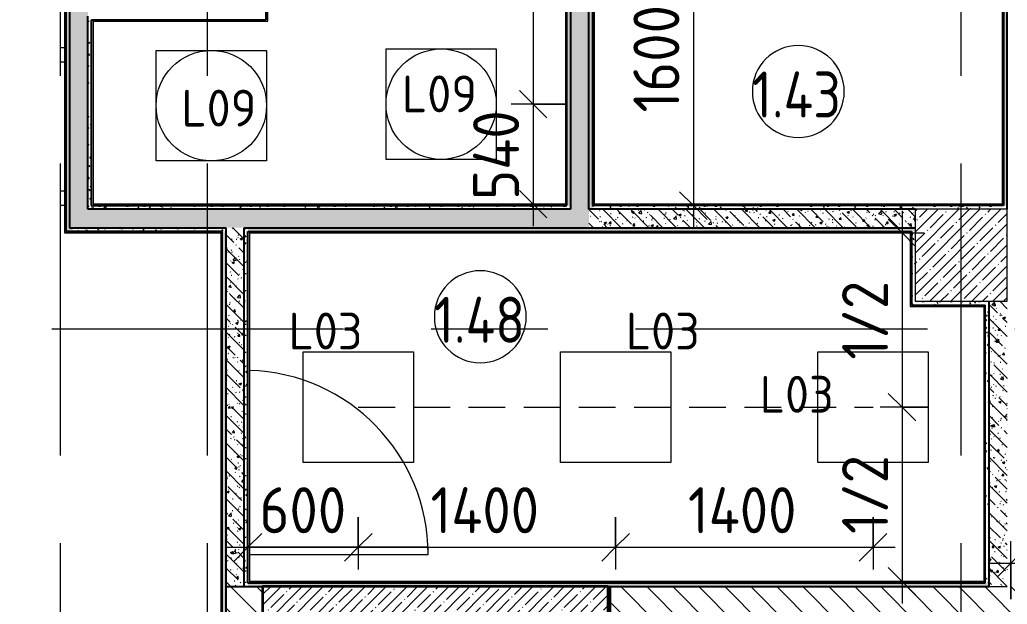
# Model space of a CAD drawing. Header units: millimetres. Extents: x 35802 to 233035, y -8553 to 29000.
# Drawn here: x 65439 to 70810, y 13504 to 16680 of the extents above; entities that cross this region are included whole.
import ezdxf

# ---------------------------------------------------------------- set-up
doc = ezdxf.new("R2010")
doc.units = ezdxf.units.MM
doc.linetypes.add('ADSK_Штрих_ш2 п1', pattern=[300, 200, -100])
doc.linetypes.add('Осевая', pattern=[3175, 635, -476.25, 1587.5, -476.25])
for name, color, linetype, lineweight in [('A-ANNO-DIMS', 7, 'Continuous', 9), ('A-ANNO-DIMS-100', 7, 'Continuous', 9), ('A-ANNO-NOTE', 7, 'Continuous', 9), ('A-AREA-IDEN', 7, 'Continuous', 9), ('A-DETL-1', 7, 'ADSK_Штрих_ш2 п1', 9), ('A-DOOR', 7, 'Continuous', 9), ('A-DOOR-1', 7, 'Continuous', 13), ('A-WALL', 7, 'Continuous', 9), ('E-LITE-EQPM-IDEN', 7, 'Continuous', 9), ('I-WALL', 7, 'Continuous', 9), ('S-COLS', 7, 'Continuous', 9), ('Оси-2', 7, 'Осевая', 9)]:
    doc.layers.add(name, color=color, linetype=linetype, lineweight=lineweight)
for name, color, linetype, lineweight, true_color in [('A-WALL-1', 7, 'Continuous', 35, 0x3c3c3c), ('A-WALL-2', 7, 'Continuous', 25, 0x3c3c3c), ('A-WALL-FNSH-2', 7, 'Continuous', 13, 0x3c3c3c)]:
    doc.layers.add(name, color=color, linetype=linetype, lineweight=lineweight, true_color=true_color)
doc.styles.add('GOST Common', font='GOST_Common.ttf', dxfattribs={"height": 200})
doc.styles.add('GOST Common_1', font='GOST_Common.ttf', dxfattribs={"width": 0.9, "height": 250})
doc.styles.add('ISOCPEUR', font='isocpeur.ttf', dxfattribs={"width": 0.9, "height": 250})
doc.dimstyles.new('ISO-2_5_0_9К_БОЛЬШОЙ', dxfattribs={"dimscale": 304.8, "dimtxt": 248.995294, "dimasz": 0.492126, "dimexe": 0.393701, "dimexo": 0.984252, "dimgap": 0, "dimtad": 1, "dimdec": 0, "dimrnd": 10, "dimzin": 0, "dimdsep": 46, "dimtxsty": 'ISOCPEUR', "dimblk1": 'OBLIQUE', "dimblk2": 'OBLIQUE', "dimsah": 1, "dimcen": 0.09, "dimdle": 0.393701, "dimazin": 0, "dimtfac": 1, "dimtdec": 4, "dimtix": 1, "dimtmove": 0, "dimatfit": 3, "dimfxl": 1, "dimtvp": 1, "dimtolj": 1, "dimtzin": 0, "dimarcsym": 2})
doc.dimstyles.new('ISO-2_5_0_9К_БОЛЬШОЙ_3', dxfattribs={"dimscale": 304.8, "dimtxt": 248.995294, "dimasz": 0.492126, "dimexe": 0.393701, "dimexo": 0.984252, "dimgap": 0, "dimtad": 1, "dimdec": 0, "dimrnd": 10, "dimzin": 0, "dimdsep": 46, "dimtxsty": 'ISOCPEUR', "dimblk1": 'OBLIQUE', "dimblk2": 'OBLIQUE', "dimsah": 1, "dimcen": 0.09, "dimdle": 0.393701, "dimazin": 0, "dimtfac": 1, "dimtdec": 4, "dimtix": 1, "dimtmove": 0, "dimatfit": 3, "dimfxl": 1, "dimtvp": 1, "dimtolj": 1, "dimtzin": 0, "dimarcsym": 2})
pattern_1 = [(135, (0, 0), (-75.43415, -75.43415), [106.68, -17.78, 3.556, -17.78]), (135, (0, 75.39), (-75.43415, -75.43415), []), (50, (0, 0), (127.52922, -11.15758), [13.335, -146.685]), (355, (0, 0), (-24.66966, 133.74002), [10.668, -117.348]), (100.451, (10.63, -0.93), (102.85973, 122.58178), [11.333, -124.663]), (46.184, (0, 35.56), (189.75516, -29.43036), [20.002, -220.027]), (96.636, (15.81, 33.1), (166.1822, 173.1996), [17, -186.995]), (351.184, (0, 35.56), (166.18393, 173.1976), [16.002, -176.022]), (21, (17.78, 26.67), (106.13027, -71.58603), [13.335, -146.685]), (326, (17.78, 26.67), (43.26188, 128.93175), [10.668, -117.348]), (71.451, (26.62, 20.7), (149.39198, 57.34505), [11.333, -124.663]), (37.5, (0, 0), (2.162228, 59.188357), [3.353, -112.573, 3.353, -115.773, -117.792]), (37.5, (0, 0), (2.162228, 59.188357), [-235.052, 3.353, -114.44]), (7.5, (0, 0), (46.773857, 70.12615), [3.353, -64.567, 3.353, -109.906, -44.894]), (7.5, (0, 0), (46.773857, 70.12615), [-181.178, 3.353, -41.542]), (327.5, (-39.65, 0), (94.91367, -4.010093), [3.353, -41.097, 3.353, -135.331, -184.023]), (327.5, (-39.65, 0), (94.91367, -4.010093), [-183.134, 3.353, -180.67]), (317.5, (-57.43, 0), (103.69057, 17.79882), [3.353, -54.432, 3.353, -88.748, -130.683]), (317.5, (-57.43, 0), (103.69057, 17.79882), [-149.885, 3.353, -127.33])]
pattern_2 = [(135, (0, 0), (-70.71068, -70.71068), [])]
pattern_3 = [(0, (0, 0), (121.92, 30.48), [10.058, -81.382, 10.058, -81.382, -487.68]), (0, (0, 0), (121.92, 30.48), [-182.88, 10.058, -172.822, 10.058, -81.382, -213.36]), (0, (0, 0), (121.92, 30.48), [-457.2, 10.058, -50.902, 10.058, -142.342]), (120, (45.72, 15.24), (-87.356454, 90.345817), [10.058, -81.382, 10.058, -81.382, -487.68]), (120, (45.72, 15.24), (-87.356454, 90.345817), [-182.88, 10.058, -172.822, 10.058, -81.382, -213.36]), (120, (45.72, 15.24), (-87.356454, 90.345817), [-457.2, 10.058, -50.902, 10.058, -142.342]), (240, (60.96, 76.2), (-34.563546, -120.825817), [10.058, -81.382, 10.058, -81.382, -487.68]), (240, (60.96, 76.2), (-34.563546, -120.825817), [-182.88, 10.058, -172.822, 10.058, -81.382, -213.36]), (240, (60.96, 76.2), (-34.563546, -120.825817), [-457.2, 10.058, -50.902, 10.058, -142.342])]

# ---------------------------------------------------------------- blocks, each defined once
blk = doc.blocks.new('110_Дверь_СКБ_1Ст_Внутренняя1 - Д-11 1100x2100h_кладовые _все__ коридор _между помещениями блока столовой__ моечные _все_-32089444-План расстановки осветительного оборудования 1 этажа в осях 12-23')
at = {"layer": 'A-DOOR'}
blk.add_arc((512.5, 50), 1000, 90, 178.3911, dxfattribs=at)
at = {"layer": 'A-DOOR-1'}
for p, q in [((512.5, 1050), (472.5, 1050)), ((472.5, 1050), (472.5, 78)), ((512.5, 78), (512.5, 1050))]:
    blk.add_line(p, q, dxfattribs=at)
blk = doc.blocks.new('BSC_Колонна _Прямоугольная - 500х500-V29-План расстановки осветительного оборудования 1 этажа в осях 12-23')
at = {"layer": 'S-COLS'}
h = blk.add_hatch(dxfattribs=at)
h.set_pattern_fill('FP_41', color=256, style=0, pattern_type=2)
h.set_pattern_definition([(45, (-70560, -15400), (-57.02463, 57.02463), []), (45, (-70502.975, -15400), (-57.02463, 57.02463), [100.806, -20.161, 3.353, -16.808])])
h.paths.add_polyline_path([(-250, -250), (250, -250), (250, 250), (-250, 250), (-250, -207.4)])
for p, q in [((250, 250), (-250, 250)), ((-250, 250), (-250, -250)), ((250, -250), (250, 250)), ((-250, -250), (250, -250))]:
    blk.add_line(p, q, dxfattribs=at)
blk = doc.blocks.new('Штора противопожарная_Рен - ШТ_700х700-V43-План расстановки осветительного оборудования 1 этажа в осях 12-23')
at = {"layer": 'A-DOOR'}
for p, q in [((-430, 100), (-350, 100)), ((-430, 77.8), (-430, 100)), ((-350, 100), (-350, 78)), ((350, 100), (430, 100)), ((350, 78), (350, 100)), ((430, 100), (430, 78))]:
    blk.add_line(p, q, dxfattribs=at)
blk = doc.blocks.new('Марка_Помещения - Номер-25198446-План расстановки осветительного оборудования 1 этажа в осях 12-23')
at = {"layer": 'A-AREA-IDEN'}
for start, end in [(360, 180), (180, 360)]:
    blk.add_arc((0, 0), 2.5, start, end, dxfattribs=at)
blk = doc.blocks.new('DIMBLOCK116-План расстановки осветительного оборудования 1 этажа в осях 12-23')
at = {"layer": 'A-ANNO-DIMS-100', "lineweight": 20}
for p, q in [((68231.4, 18371.4), (68156.4, 18446.4)), ((68231.4, 18371.4), (68306.4, 18296.4)), ((68231.4, 16221.4), (68156.4, 16296.4)), ((68231.4, 16221.4), (68306.4, 16146.4))]:
    blk.add_line(p, q, dxfattribs=at)
at = {"layer": 'A-ANNO-DIMS-100'}
for p, q in [((68409.3, 18371.4), (68111.4, 18371.4)), ((68231.4, 18371.4), (68231.4, 16221.4)), ((68231.4, 18371.4), (68409.3, 18371.4)), ((68409.3, 16221.4), (68111.4, 16221.4)), ((68231.4, 16221.4), (68409.3, 16221.4))]:
    blk.add_line(p, q, dxfattribs=at)
at = {"layer": 'A-ANNO-DIMS-100', "color": 0, "insert": (67904.8, 17002), "char_height": 250, "width": 706.764, "attachment_point": 1, "rotation": 90, "line_spacing_factor": 1.149209, "style": 'ISOCPEUR'}
blk.add_mtext('2150', dxfattribs=at)
blk = doc.blocks.new('_Oblique')
at = {"color": 0, "linetype": 'ByBlock', "lineweight": -2}
blk.add_line((-0.5, -0.5), (0.5, 0.5), dxfattribs=at)
blk = doc.blocks.new('DIMBLOCK117-План расстановки осветительного оборудования 1 этажа в осях 12-23')
at = {"layer": 'A-ANNO-DIMS-100', "lineweight": 20}
for p, q in [((68231.4, 16221.4), (68156.4, 16296.4)), ((68231.4, 16221.4), (68306.4, 16146.4)), ((68231.4, 15678), (68156.4, 15753)), ((68231.4, 15678), (68306.4, 15603))]:
    blk.add_line(p, q, dxfattribs=at)
at = {"layer": 'A-ANNO-DIMS-100'}
for p, q in [((68409.3, 16221.4), (68111.4, 16221.4)), ((68231.4, 16221.4), (68231.4, 15558)), ((68231.4, 16221.4), (68409.3, 16221.4)), ((68037.5, 15678), (68351.4, 15678)), ((68231.4, 15678), (68037.5, 15678))]:
    blk.add_line(p, q, dxfattribs=at)
at = {"layer": 'A-ANNO-DIMS-100', "color": 0, "insert": (67904.8, 15700.7), "char_height": 250, "width": 597.589, "attachment_point": 1, "rotation": 90, "line_spacing_factor": 1.149209, "style": 'ISOCPEUR'}
blk.add_mtext('540', dxfattribs=at)
blk = doc.blocks.new('DIMBLOCK122-План расстановки осветительного оборудования 1 этажа в осях 12-23')
at = {"layer": 'A-ANNO-DIMS-100', "lineweight": 20}
for p, q in [((69103.2, 17271), (69028.2, 17346)), ((69103.2, 17271), (69178.2, 17196)), ((69103.2, 15670), (69028.2, 15745)), ((69103.2, 15670), (69178.2, 15595))]:
    blk.add_line(p, q, dxfattribs=at)
at = {"layer": 'A-ANNO-DIMS-100'}
for p, q in [((69075, 17271), (69223.2, 17271)), ((69103.2, 17271), (69075, 17271)), ((69103.2, 17271), (69103.2, 15550)), ((68909.2, 15670), (69223.2, 15670)), ((69103.2, 15670), (68909.2, 15670))]:
    blk.add_line(p, q, dxfattribs=at)
at = {"layer": 'A-ANNO-DIMS-100', "color": 0, "insert": (68776.6, 16176), "char_height": 250, "width": 706.764, "attachment_point": 1, "rotation": 90, "line_spacing_factor": 1.149209, "style": 'ISOCPEUR'}
blk.add_mtext('1600', dxfattribs=at)
blk = doc.blocks.new('DIMBLOCK139-План расстановки осветительного оборудования 1 этажа в осях 12-23')
at = {"layer": 'A-ANNO-DIMS-100'}
for p, q in [((67280, 13977.5), (67280, 13693.2)), ((67280, 13813.2), (67280, 13977.5)), ((66680, 13619.2), (66680, 13933.2)), ((66560, 13813.2), (67280, 13813.2)), ((66680, 13813.2), (66680, 13619.2))]:
    blk.add_line(p, q, dxfattribs=at)
at = {"layer": 'A-ANNO-DIMS-100', "lineweight": 20}
for p, q in [((66680, 13813.2), (66755, 13888.2)), ((67280, 13813.2), (67355, 13888.2)), ((66680, 13813.2), (66605, 13738.2)), ((67280, 13813.2), (67205, 13738.2))]:
    blk.add_line(p, q, dxfattribs=at)
at = {"layer": 'A-ANNO-DIMS-100', "color": 0, "insert": (66743, 14139.8), "char_height": 250, "width": 568.858, "attachment_point": 1, "line_spacing_factor": 1.149209, "style": 'ISOCPEUR'}
blk.add_mtext('600', dxfattribs=at)
blk = doc.blocks.new('DIMBLOCK140-План расстановки осветительного оборудования 1 этажа в осях 12-23')
at = {"layer": 'A-ANNO-DIMS-100'}
for p, q in [((67280, 13977.5), (67280, 13693.2)), ((67280, 13813.2), (67280, 13977.5)), ((68680, 13977.5), (68680, 13693.2)), ((68680, 13813.2), (68680, 13977.5)), ((67280, 13813.2), (68680, 13813.2))]:
    blk.add_line(p, q, dxfattribs=at)
at = {"layer": 'A-ANNO-DIMS-100', "lineweight": 20}
for p, q in [((67280, 13813.2), (67355, 13888.2)), ((68680, 13813.2), (68755, 13888.2)), ((67280, 13813.2), (67205, 13738.2)), ((68680, 13813.2), (68605, 13738.2))]:
    blk.add_line(p, q, dxfattribs=at)
at = {"layer": 'A-ANNO-DIMS-100', "color": 0, "insert": (67673.5, 14139.8), "char_height": 250, "width": 735.494, "attachment_point": 1, "line_spacing_factor": 1.149209, "style": 'ISOCPEUR'}
blk.add_mtext('1400', dxfattribs=at)
blk = doc.blocks.new('DIMBLOCK141-План расстановки осветительного оборудования 1 этажа в осях 12-23')
at = {"layer": 'A-ANNO-DIMS-100'}
for p, q in [((68680, 13977.5), (68680, 13693.2)), ((68680, 13813.2), (68680, 13977.5)), ((70080, 13977.5), (70080, 13693.2)), ((70080, 13813.2), (70080, 13977.5)), ((68680, 13813.2), (70200, 13813.2))]:
    blk.add_line(p, q, dxfattribs=at)
at = {"layer": 'A-ANNO-DIMS-100', "lineweight": 20}
for p, q in [((68680, 13813.2), (68755, 13888.2)), ((70080, 13813.2), (70155, 13888.2)), ((68680, 13813.2), (68605, 13738.2)), ((70080, 13813.2), (70005, 13738.2))]:
    blk.add_line(p, q, dxfattribs=at)
at = {"layer": 'A-ANNO-DIMS-100', "color": 0, "insert": (69073.5, 14139.8), "char_height": 250, "width": 735.494, "attachment_point": 1, "line_spacing_factor": 1.149209, "style": 'ISOCPEUR'}
blk.add_mtext('1400', dxfattribs=at)
blk = doc.blocks.new('DIMBLOCK187-План расстановки осветительного оборудования 1 этажа в осях 12-23')
at = {"layer": 'A-ANNO-DIMS-100'}
for p, q in [((70830, 13532.4), (70830, 13846.3)), ((72830, 13777.5), (72830, 13606.3)), ((72830, 13726.3), (72830, 13777.5)), ((70710, 13726.3), (72830, 13726.3)), ((70830, 13726.3), (70830, 13532.4))]:
    blk.add_line(p, q, dxfattribs=at)
at = {"layer": 'A-ANNO-DIMS-100', "lineweight": 20}
for p, q in [((70830, 13726.3), (70905, 13801.3)), ((72830, 13726.3), (72905, 13801.3)), ((70830, 13726.3), (70755, 13651.3)), ((72830, 13726.3), (72755, 13651.3))]:
    blk.add_line(p, q, dxfattribs=at)
at = {"layer": 'A-ANNO-DIMS-100', "color": 0, "insert": (71514, 14052.9), "char_height": 250, "width": 758.478, "attachment_point": 1, "line_spacing_factor": 1.149209, "style": 'ISOCPEUR'}
blk.add_mtext('2000', dxfattribs=at)
blk = doc.blocks.new('DIMBLOCK275-План расстановки осветительного оборудования 1 этажа в осях 12-23')
at = {"layer": 'A-ANNO-DIMS-100'}
for p, q in [((70238.2, 15642), (70238.2, 14575)), ((70044.2, 15522), (70358.2, 15522)), ((70238.2, 15522), (70044.2, 15522)), ((70380, 14575), (70118.2, 14575)), ((70238.2, 14575), (70380, 14575))]:
    blk.add_line(p, q, dxfattribs=at)
at = {"layer": 'A-ANNO-DIMS-100', "lineweight": 20}
for p, q in [((70238.2, 15522), (70163.2, 15597)), ((70238.2, 15522), (70313.2, 15447)), ((70238.2, 14575), (70163.2, 14650)), ((70238.2, 14575), (70313.2, 14500))]:
    blk.add_line(p, q, dxfattribs=at)
at = {"layer": 'A-ANNO-DIMS-100', "color": 0, "insert": (69911.6, 14833), "char_height": 250, "width": 517.144, "attachment_point": 1, "rotation": 90, "line_spacing_factor": 1.149209, "style": 'ISOCPEUR'}
blk.add_mtext('1/2', dxfattribs=at)
blk = doc.blocks.new('DIMBLOCK276-План расстановки осветительного оборудования 1 этажа в осях 12-23')
at = {"layer": 'A-ANNO-DIMS-100', "lineweight": 20}
for p, q in [((70238.2, 14575), (70163.2, 14650)), ((70238.2, 14575), (70313.2, 14500)), ((70238.2, 13628), (70163.2, 13703)), ((70238.2, 13628), (70313.2, 13553))]:
    blk.add_line(p, q, dxfattribs=at)
at = {"layer": 'A-ANNO-DIMS-100'}
for p, q in [((70380, 14575), (70118.2, 14575)), ((70238.2, 14575), (70238.2, 13508)), ((70238.2, 14575), (70380, 14575)), ((70044.2, 13628), (70358.2, 13628)), ((70238.2, 13628), (70044.2, 13628))]:
    blk.add_line(p, q, dxfattribs=at)
at = {"layer": 'A-ANNO-DIMS-100', "color": 0, "insert": (69911.6, 13886), "char_height": 250, "width": 517.144, "attachment_point": 1, "rotation": 90, "line_spacing_factor": 1.149209, "style": 'ISOCPEUR'}
blk.add_mtext('1/2', dxfattribs=at)

msp = doc.modelspace()

# ---------------------------------------------------------------- hatches: boundary and pattern name
at = {"layer": 'I-WALL'}
h = msp.add_hatch(dxfattribs=at)
h.set_pattern_fill('FP_67', color=256, style=0, pattern_type=2)
h.set_pattern_definition(pattern_3)
h.paths.add_polyline_path([(65710, 15530), (65710, 22800), (65690, 22800), (65690, 15530)])
h = msp.add_hatch(dxfattribs=at)
h.set_pattern_fill('FP_21', color=256, style=0, pattern_type=2)
h.set_pattern_definition(pattern_1)
h.paths.add_polyline_path([(65810, 15550), (65810, 22800), (65710, 22800), (65710, 15550)])
h = msp.add_hatch(dxfattribs=at)
h.set_pattern_fill('FP_67', color=256, style=0, pattern_type=2)
h.set_pattern_definition(pattern_3)
h.paths.add_polyline_path([(68435, 15670), (68435, 21030), (68415, 21030), (68415, 15670)])
h = msp.add_hatch(dxfattribs=at)
h.set_pattern_fill('FP_21', color=256, style=0, pattern_type=2)
h.set_pattern_definition(pattern_1)
h.paths.add_polyline_path([(68535, 15650), (68535, 21050), (68435, 21050), (68435, 15650)])
h = msp.add_hatch(dxfattribs=at)
h.set_pattern_fill('FP_67', color=256, style=0, pattern_type=2)
h.set_pattern_definition(pattern_3)
h.paths.add_polyline_path([(68535, 15650), (68555, 15650), (68555, 21030), (68535, 21030), (68535, 17261)])
h = msp.add_hatch(dxfattribs=at)
h.set_pattern_fill('FP_67', color=256, style=0, pattern_type=2)
h.set_pattern_definition(pattern_3)
h.paths.add_polyline_path([(70810, 15670), (70810, 20650), (70790, 20650), (70790, 15670)])
h = msp.add_hatch(dxfattribs=at)
h.set_pattern_fill('FP_67', color=256, style=0, pattern_type=2)
h.set_pattern_definition(pattern_3)
h.paths.add_polyline_path([(65830, 15650), (65830, 16700), (65810, 16700), (65810, 15650)])
h = msp.add_hatch(dxfattribs=at)
h.set_pattern_fill('FP_21', color=256, style=0, pattern_type=2)
h.set_pattern_definition(pattern_1)
h.paths.add_polyline_path([(68535, 15550), (68535, 15650), (65810, 15650), (65810, 15550), (67302.9, 15550)])
h = msp.add_hatch(dxfattribs=at)
h.set_pattern_fill('FP_67', color=256, style=0, pattern_type=2)
h.set_pattern_definition(pattern_3)
h.paths.add_polyline_path([(68435, 15650), (68435, 15670), (65830, 15670), (65830, 15650), (67302.9, 15650)])
h = msp.add_hatch(dxfattribs=at)
h.set_pattern_fill('FP_21', color=256, style=0, pattern_type=2)
h.set_pattern_definition(pattern_1)
h.paths.add_polyline_path([(70310, 15550), (70310, 15650), (68535, 15650), (68535, 15550), (70204.9, 15550)])
h = msp.add_hatch(dxfattribs=at)
h.set_pattern_fill('FP_67', color=256, style=0, pattern_type=2)
h.set_pattern_definition(pattern_3)
h.paths.add_polyline_path([(70310, 15650), (70810, 15650), (70810, 15670), (68555, 15670), (68555, 15650), (70204.9, 15650)])
h = msp.add_hatch(dxfattribs=at)
h.set_pattern_fill('FP_67', color=256, style=0, pattern_type=2)
h.set_pattern_definition(pattern_3)
h.paths.add_polyline_path([(66540, 15530), (66560, 15530), (66560, 15550), (65710, 15550), (65710, 15530), (66532, 15530)])
h = msp.add_hatch(dxfattribs=at)
h.set_pattern_fill('FP_67', color=256, style=0, pattern_type=2)
h.set_pattern_definition(pattern_3)
h.paths.add_polyline_path([(66560, 12300), (66560, 15530), (66540, 15530), (66540, 12300)])
h = msp.add_hatch(dxfattribs=at)
h.set_pattern_fill('FP_21', color=256, style=0, pattern_type=2)
h.set_pattern_definition(pattern_1)
h.paths.add_polyline_path([(66660, 13600), (66660, 15550), (66560, 15550), (66560, 13600)])
h = msp.add_hatch(dxfattribs=at)
h.set_pattern_fill('FP_67', color=256, style=0, pattern_type=2)
h.set_pattern_definition(pattern_3)
h.paths.add_polyline_path([(66660, 13600), (66680, 13600), (66680, 15550), (66660, 15550), (66660, 15192.6)])
h = msp.add_hatch(dxfattribs=at)
h.set_pattern_fill('FP_67', color=256, style=0, pattern_type=2)
h.set_pattern_definition(pattern_3)
h.paths.add_polyline_path([(70310, 15530), (70310, 15550), (66680, 15550), (66680, 15530), (70290, 15530)])
h = msp.add_hatch(dxfattribs=at)
h.set_pattern_fill('FP_67', color=256, style=0, pattern_type=2)
h.set_pattern_definition(pattern_3)
h.paths.add_polyline_path([(70290, 15130), (70310, 15130), (70310, 15530), (70290, 15530), (70290, 15150)])
h = msp.add_hatch(dxfattribs=at)
h.set_pattern_fill('FP_67', color=256, style=0, pattern_type=2)
h.set_pattern_definition(pattern_3)
h.paths.add_polyline_path([(70690, 15130), (70710, 15130), (70710, 15150), (70310, 15150), (70310, 15130), (70682, 15130)])
h = msp.add_hatch(dxfattribs=at)
h.set_pattern_fill('FP_21', color=256, style=0, pattern_type=2)
h.set_pattern_definition(pattern_1)
h.paths.add_polyline_path([(70810, 13600), (70810, 15150), (70710, 15150), (70710, 13600)])
h = msp.add_hatch(dxfattribs=at)
h.set_pattern_fill('FP_67', color=256, style=0, pattern_type=2)
h.set_pattern_definition(pattern_3)
h.paths.add_polyline_path([(70690, 13620), (70710, 13620), (70710, 15130), (70690, 15130), (70690, 13628)])
h = msp.add_hatch(dxfattribs=at)
h.set_pattern_fill('FP_20', color=256, style=0, pattern_type=2)
h.set_pattern_definition(pattern_2)
h.paths.add_polyline_path([(66760, 12300), (66760, 13600), (66560, 13600), (66560, 12300)])
h = msp.add_hatch(dxfattribs=at)
h.set_pattern_fill('FP_67', color=256, style=0, pattern_type=2)
h.set_pattern_definition(pattern_3)
h.paths.add_polyline_path([(70710, 13600), (70710, 13620), (66680, 13620), (66680, 13600), (70204.9, 13600)])
h = msp.add_hatch(dxfattribs=at)
h.set_pattern_fill('FP_1', color=256, style=0, pattern_type=2)
h.set_pattern_definition([(45, (0, 0), (-57.02463, 57.02463), []), (45, (57.025, 0), (-57.02463, 57.02463), [100.806, -20.161, 3.353, -16.808])])
h.paths.add_polyline_path([(68450, 13400), (68640, 13400), (68640, 13600), (66760, 13600), (66760, 13400), (67302.9, 13400)])
h = msp.add_hatch(dxfattribs=at)
h.set_pattern_fill('FP_20', color=256, style=0, pattern_type=2)
h.set_pattern_definition(pattern_2)
h.paths.add_polyline_path([(84590, 13400), (84590, 13600), (68650, 13600), (68650, 13400), (83263.9, 13400)])

# ---------------------------------------------------------------- linework, layer by layer
at = {"layer": 'A-ANNO-NOTE'}
for p, q in [((66181, 16513.4), (66781, 16513.4)), ((66181, 15913.4), (66181, 16513.4)), ((66781, 16513.4), (66781, 15913.4)), ((67431, 16521.4), (68031, 16521.4)), ((67431, 15921.4), (67431, 16521.4)), ((68031, 16521.4), (68031, 15921.4)), ((66781, 15913.4), (66181, 15913.4)), ((68031, 15921.4), (67431, 15921.4)), ((66980, 14875), (67580, 14875)), ((66980, 14275), (66980, 14875)), ((67580, 14875), (67580, 14275)), ((68380, 14875), (68980, 14875)), ((68380, 14275), (68380, 14875)), ((68980, 14875), (68980, 14275)), ((69780, 14875), (70380, 14875)), ((69780, 14275), (69780, 14875)), ((70380, 14875), (70380, 14275)), ((67580, 14275), (66980, 14275)), ((68980, 14275), (68380, 14275)), ((70380, 14275), (69780, 14275))]:
    msp.add_line(p, q, dxfattribs=at)
for centre in [(66481, 16213.4), (67731, 16221.4)]:
    msp.add_circle(centre, 300, dxfattribs=at)
at = {"layer": 'A-DETL-1'}
msp.add_line((67280, 14575), (70080, 14575), dxfattribs=at)
at = {"layer": 'A-WALL'}
msp.add_line((70710, 13600), (70810, 13600), dxfattribs=at)
at = {"layer": 'A-WALL-1'}
for p, q in [((68640, 13600), (66760, 13600)), ((66760, 13600), (66760, 13400)), ((68640, 13400), (68640, 13600))]:
    msp.add_line(p, q, dxfattribs=at)
at = {"layer": 'A-WALL-2'}
for p, q in [((65690, 22820), (65690, 15530)), ((65710, 22800), (65710, 15550)), ((68415, 15670), (68415, 21030)), ((68435, 21050), (68435, 15650)), ((68535, 15650), (68535, 21050)), ((68555, 21030), (68555, 15670)), ((70790, 20630), (70790, 15670)), ((70810, 15650), (70810, 20650)), ((66780, 16680), (66780, 17320)), ((65810, 15650), (65810, 16700)), ((65830, 15670), (65830, 16680)), ((65830, 16680), (66780, 16680)), ((68435, 15650), (65810, 15650)), ((65830, 15670), (68415, 15670)), ((70310, 15650), (68535, 15650)), ((70790, 15670), (68555, 15670)), ((66540, 15530), (65690, 15530)), ((65710, 15550), (66560, 15550)), ((66540, 12320), (66540, 15530)), ((66560, 15550), (66560, 12300)), ((66660, 15550), (70310, 15550)), ((66660, 13600), (66660, 15550)), ((66680, 13620), (66680, 15530)), ((66680, 15530), (70290, 15530)), ((70290, 15530), (70290, 15130)), ((70710, 15150), (70710, 13600)), ((70290, 15130), (70690, 15130)), ((70690, 13620), (70690, 15130)), ((66560, 13600), (70710, 13600)), ((66680, 13620), (70690, 13620)), ((68650, 13600), (68650, 13400))]:
    msp.add_line(p, q, dxfattribs=at)
at = {"layer": 'A-WALL-FNSH-2'}
for p, q in [((65682, 22828), (65682, 15522)), ((68407, 21022), (68407, 15678)), ((68563, 21022), (68563, 15670)), ((70782, 20622), (70782, 15678)), ((66788, 16672), (66788, 17328)), ((65838, 16680), (65838, 15678)), ((65838, 16672), (66788, 16672)), ((68407, 15678), (65838, 15678)), ((70782, 15678), (68563, 15678)), ((66688, 15530), (66688, 13628)), ((65682, 15522), (66532, 15522)), ((66532, 15522), (66532, 12328)), ((66688, 15522), (70282, 15522)), ((70282, 15522), (70282, 15122)), ((70282, 15122), (70682, 15122)), ((70682, 15122), (70682, 13628)), ((70682, 13628), (66688, 13628))]:
    msp.add_line(p, q, dxfattribs=at)
at = {"layer": 'Оси-2'}
for p, q in [((65660, 501), (65660, 24898.1)), ((66460, 501), (66460, 24898.1)), ((70560, 501), (70560, 24898.1)), ((39101.6, 15000), (81650, 15000))]:
    msp.add_line(p, q, dxfattribs=at)

# ---------------------------------------------------------------- block references
at = {"layer": 'A-AREA-IDEN', "xscale": 99.99999999999993, "yscale": 99.99999999999993, "zscale": 99.99999999999993}
for p in [(69673.5, 16290.3), (67943.9, 15066.2)]:
    msp.add_blockref('Марка_Помещения - Номер-25198446-План расстановки осветительного оборудования 1 этажа в осях 12-23', p, dxfattribs=at)
at = {"layer": 'A-DOOR'}
for name, p, rotation in [('Штора противопожарная_Рен - ШТ_700х700-V43-План расстановки осветительного оборудования 1 этажа в осях 12-23', (65760, 16100), 89.99999999999987), ('110_Дверь_СКБ_1Ст_Внутренняя1 - Д-11 1100x2100h_кладовые _все__ коридор _между помещениями блока столовой__ моечные _все_-32089444-План расстановки осветительного оборудования 1 этажа в осях 12-23', (66610, 14287.5), 270)]:
    msp.add_blockref(name, p, dxfattribs=dict(at, rotation=rotation))
at = {"layer": 'S-COLS'}
msp.add_blockref('BSC_Колонна _Прямоугольная - 500х500-V29-План расстановки осветительного оборудования 1 этажа в осях 12-23', (70560, 15400), dxfattribs=at)

# ---------------------------------------------------------------- texts
at = {"layer": 'A-AREA-IDEN', "char_height": 250, "width": 627.721, "attachment_point": 1, "style": 'GOST Common_1'}
for s, insert in [('1.43', (69422.6, 16398.8)), ('1.48', (67693, 15174.7))]:
    msp.add_mtext(s, dxfattribs=dict(at, insert=insert))
at = {"layer": 'E-LITE-EQPM-IDEN', "char_height": 200, "attachment_point": 1, "style": 'GOST Common'}
for s, insert, width in [('L09', (67517.9, 16377.3), 529.114), ('L09', (66318.1, 16300), 529.114), ('L03', (66900.8, 15088.6), 521.097), ('L03', (68735.3, 15088.6), 521.097), ('L03', (69463.8, 14744.6), 521.097)]:
    msp.add_mtext(s, dxfattribs=dict(at, insert=insert, width=width))

# ---------------------------------------------------------------- dimensions: what is measured, and where the dimension line sits
at = {"layer": 'A-ANNO-DIMS'}
for base, p1, p2, override, picture, middle in [((68231.4, 16221.4), (68109.3, 18371.4), (68109.3, 16221.4), {"dimpost": '<>', "dimfxl": 2150}, 'DIMBLOCK116-План расстановки осветительного оборудования 1 этажа в осях 12-23', (68106.4, 17296.4)), ((69103.2, 15670), (69375, 17271), (69209.2, 15670), {"dimpost": '<>', "dimfxl": 1609.55782}, 'DIMBLOCK122-План расстановки осветительного оборудования 1 этажа в осях 12-23', (68978.2, 16470.5)), ((68231.4, 15678), (68109.3, 16221.4), (68337.5, 15678), {"dimpost": '<>', "dimfxl": 589.392218}, 'DIMBLOCK117-План расстановки осветительного оборудования 1 этажа в осях 12-23', (68106.4, 15949.7))]:
    dim = msp.add_linear_dim(base=base, p1=p1, p2=p2, angle=90, dimstyle='ISO-2_5_0_9К_БОЛЬШОЙ', override=override, dxfattribs=at)
    dim.commit()
    dim.dimension.update_dxf_attribs({"geometry": picture, "text_midpoint": middle})
for base, p1, p2, picture, middle in [((70238.2, 14575), (70344.2, 15522), (70080, 14575), 'DIMBLOCK275-План расстановки осветительного оборудования 1 этажа в осях 12-23', (70113.2, 15048.5)), ((70238.2, 13628), (70080, 14575), (70344.2, 13628), 'DIMBLOCK276-План расстановки осветительного оборудования 1 этажа в осях 12-23', (70113.2, 14101.5))]:
    dim = msp.add_linear_dim(base=base, p1=p1, p2=p2, angle=90, text='1/2', dimstyle='ISO-2_5_0_9К_БОЛЬШОЙ_3', override={"dimpost": '<>', "dimfxl": 983.175608}, dxfattribs=at)
    dim.commit()
    dim.dimension.update_dxf_attribs({"geometry": picture, "text_midpoint": middle})
for base, p1, p2, override, picture, middle in [((67280, 13813.2), (66680, 13919.2), (67280, 14277.5), {"dimpost": '<>', "dimfxl": 698.821203}, 'DIMBLOCK139-План расстановки осветительного оборудования 1 этажа в осях 12-23', (66980, 13938.2)), ((68680, 13813.2), (67280, 14277.5), (68680, 14277.5), {"dimpost": '<>', "dimfxl": 1400}, 'DIMBLOCK140-План расстановки осветительного оборудования 1 этажа в осях 12-23', (67980, 13938.2)), ((70080, 13813.2), (68680, 14277.5), (70080, 14277.5), {"dimpost": '<>', "dimfxl": 1400}, 'DIMBLOCK141-План расстановки осветительного оборудования 1 этажа в осях 12-23', (69380, 13938.2)), ((72830, 13726.3), (70830, 13832.4), (72830, 14077.5), {"dimpost": '<>', "dimfxl": 2014.962692}, 'DIMBLOCK187-План расстановки осветительного оборудования 1 этажа в осях 12-23', (71830, 13851.3))]:
    dim = msp.add_linear_dim(base=base, p1=p1, p2=p2, dimstyle='ISO-2_5_0_9К_БОЛЬШОЙ', override=override, dxfattribs=at)
    dim.commit()
    dim.dimension.update_dxf_attribs({"geometry": picture, "text_midpoint": middle})

doc.saveas('drawing.dxf')
